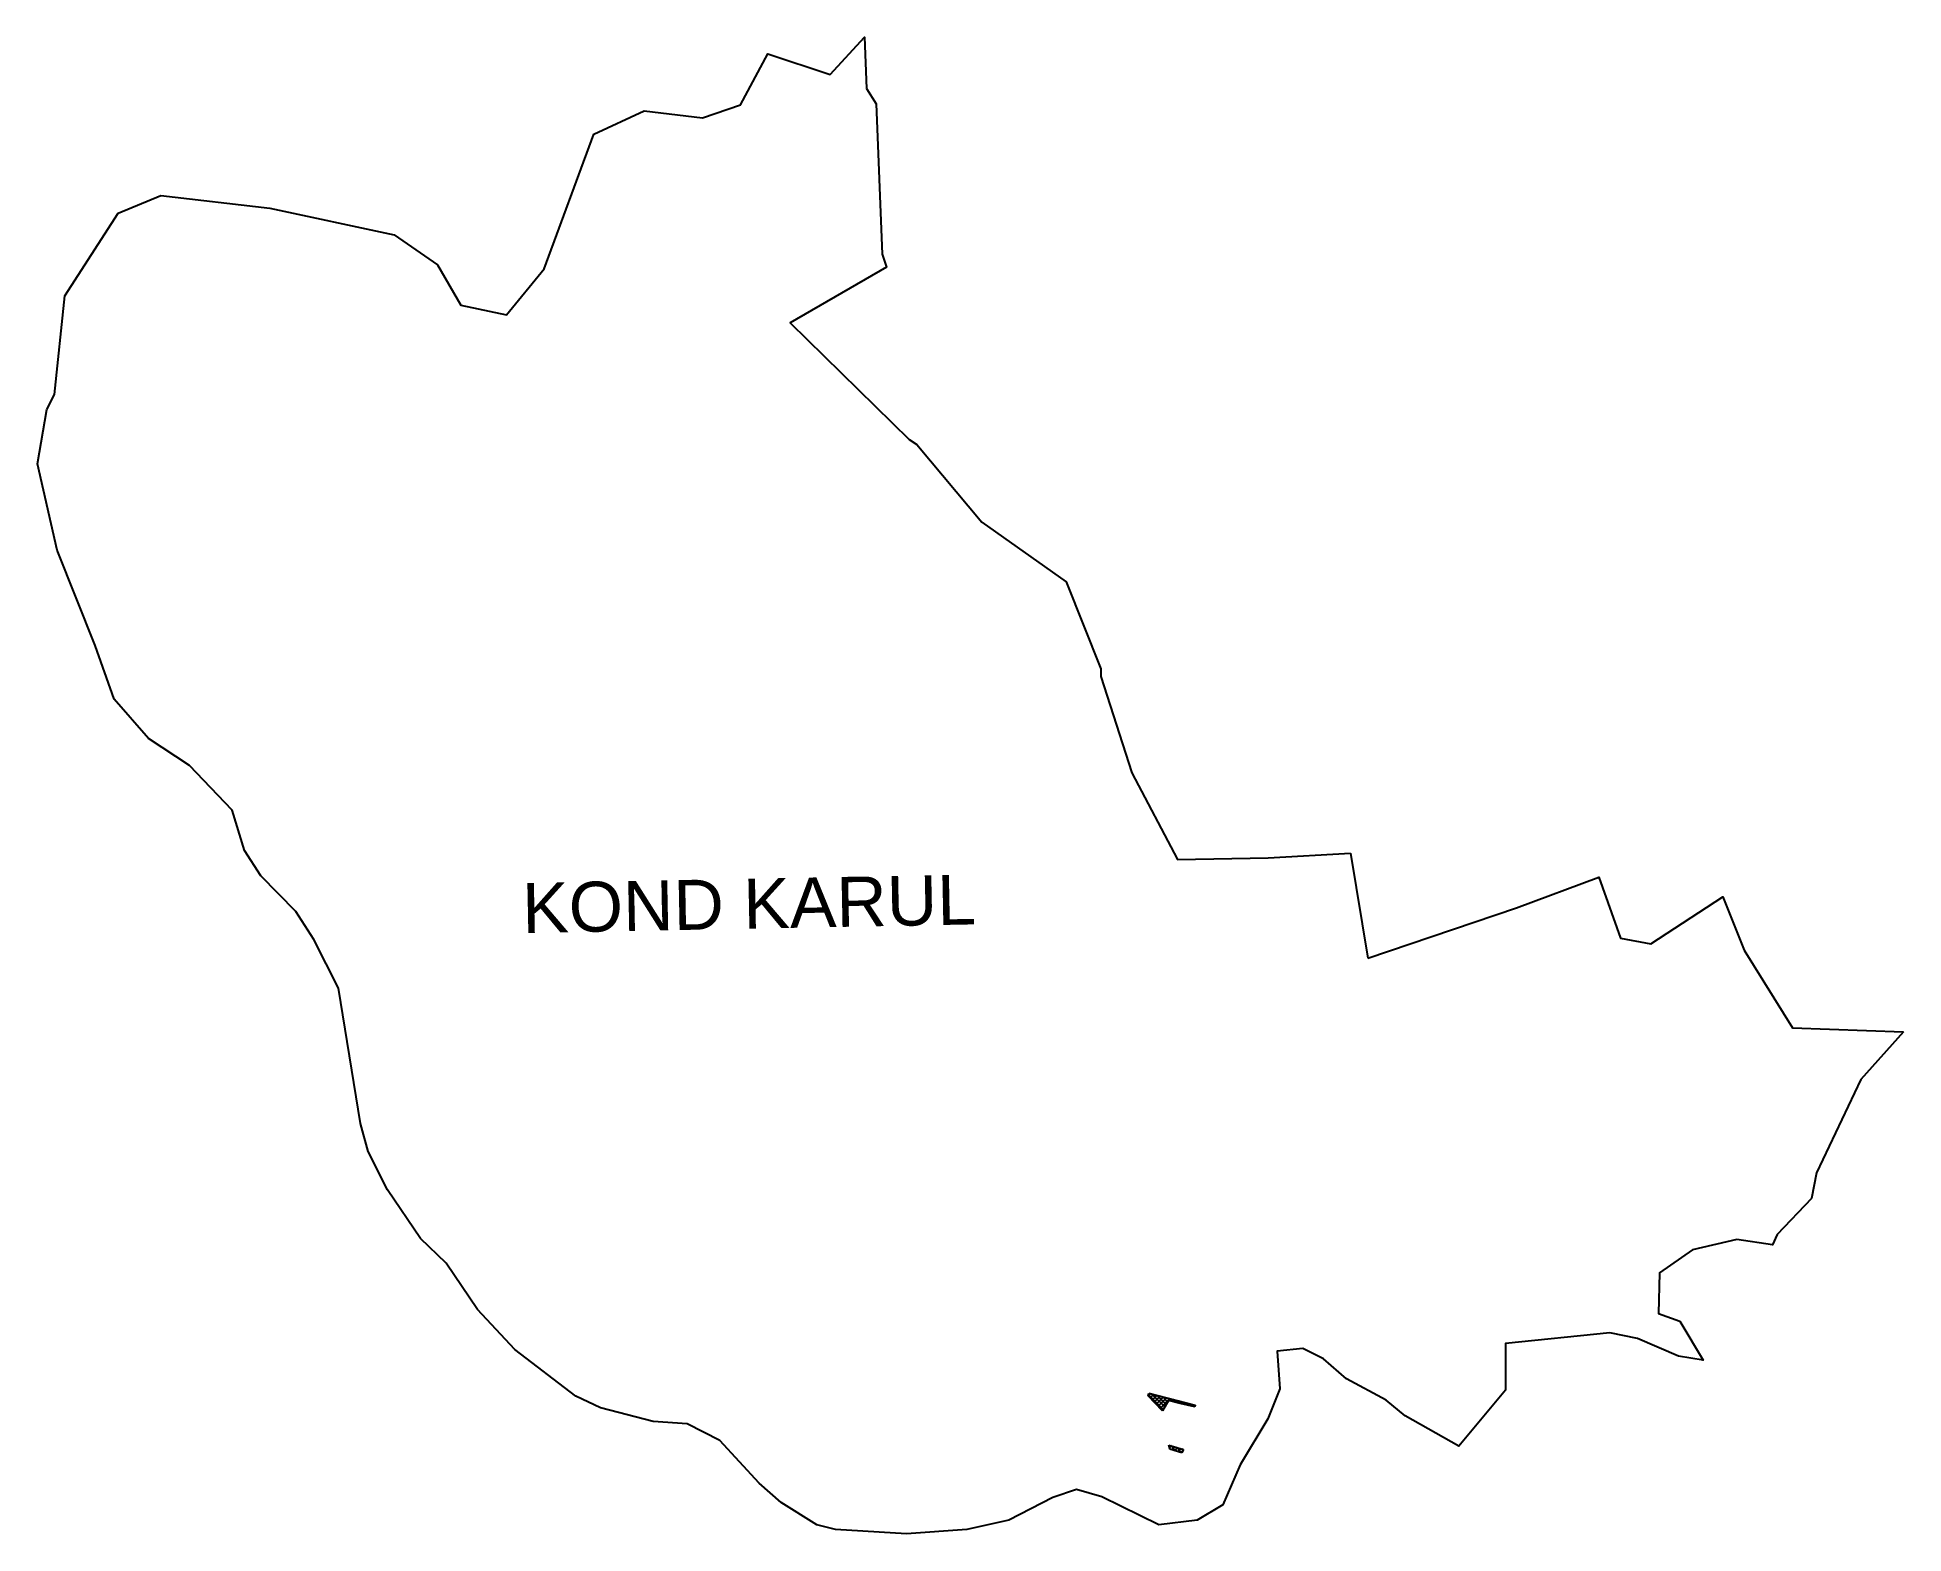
# Model space of a CAD drawing. Header units: metres. Extents: x 73 to 318145, y 17 to 1926166.
# Drawn here: x 305319 to 309379, y 1922910 to 1926166 of the extents above; entities outside this region: 1.
import ezdxf

# ---------------------------------------------------------------- set-up
doc = ezdxf.new("R2010")
doc.units = ezdxf.units.M
doc.header["$MEASUREMENT"] = 0
for name, color, linetype in [('JETTY', 51, 'Continuous'), ('JETTY HATCH', 210, 'Continuous'), ('village', 3, 'Continuous'), ('VILLAGE NAME', 250, 'Continuous')]:
    doc.layers.add(name, color=color, linetype=linetype)
doc.styles.get("Standard").update_dxf_attribs({"font": 'arial.ttf'})
picture_1 = doc.add_image_def('image1.ecw', size_in_pixel=(115815, 376923))

msp = doc.modelspace()

# ---------------------------------------------------------------- linework, layer by layer
at = {"layer": 'JETTY'}
for p, q in [((307735.5, 1923209.9), (307737.1, 1923215.3)), ((307737.1, 1923215.3), (307837.9, 1923189.8)), ((307766.9, 1923177.2), (307735.5, 1923209.9)), ((307779.8, 1923199.7), (307766.9, 1923177.2)), ((307805.3, 1923193.2), (307779.8, 1923199.7)), ((307837.2, 1923186), (307805.3, 1923193.2)), ((307837.9, 1923189.8), (307837.2, 1923186)), ((307780.5, 1923102.8), (307812.8, 1923093.4)), ((307782.8, 1923094.1), (307780.5, 1923102.8)), ((307809.2, 1923085.9), (307782.8, 1923094.1)), ((307812.8, 1923093.4), (307809.2, 1923085.9))]:
    msp.add_line(p, q, dxfattribs=at)
at = {"layer": 'JETTY HATCH', "linetype": 'Continuous'}
for p, q in [((307735.7, 1923209.6), (307740.5, 1923214.4)), ((307771.7, 1923185.6), (307743.7, 1923213.6)), ((307768.5, 1923179.9), (307736.2, 1923212.2)), ((307740.1, 1923205.1), (307747.6, 1923212.6)), ((307744.4, 1923200.6), (307754.7, 1923210.8)), ((307748.8, 1923196.1), (307761.7, 1923209)), ((307753.1, 1923191.6), (307768.8, 1923207.3)), ((307774.9, 1923191.2), (307755.5, 1923210.6)), ((307757.4, 1923187.1), (307775.8, 1923205.5)), ((307761.8, 1923182.6), (307782.9, 1923203.7)), ((307766.1, 1923178.1), (307769.2, 1923181.1)), ((307778.1, 1923196.8), (307767.3, 1923207.6)), ((307785.5, 1923198.3), (307779.1, 1923204.7)), ((307786.1, 1923198.1), (307790, 1923201.9)), ((307797.4, 1923195.2), (307790.9, 1923201.7)), ((307793.2, 1923196.3), (307797, 1923200.1)), ((307800.2, 1923194.5), (307804.1, 1923198.4)), ((307809.1, 1923192.3), (307802.7, 1923198.7)), ((307807.3, 1923192.7), (307811.1, 1923196.6)), ((307814.5, 1923191.1), (307818.2, 1923194.8)), ((307820.5, 1923189.7), (307814.6, 1923195.7)), ((307821.7, 1923189.5), (307825.3, 1923193)), ((307832, 1923187.2), (307826.4, 1923192.7)), ((307828.9, 1923187.9), (307832.3, 1923191.2)), ((307836.1, 1923186.2), (307837.5, 1923187.6)), ((307782.1, 1923096.8), (307786.4, 1923101.1)), ((307784, 1923093.7), (307782.5, 1923095.2)), ((307796.8, 1923089.7), (307785, 1923101.5)), ((307786.9, 1923092.8), (307793.2, 1923099.1)), ((307793.7, 1923090.7), (307800.1, 1923097.1)), ((307809.3, 1923086.1), (307797.5, 1923097.9)), ((307800.4, 1923088.6), (307806.9, 1923095.1)), ((307807.1, 1923086.5), (307811.7, 1923091)), ((307812.2, 1923092.1), (307810, 1923094.2))]:
    msp.add_line(p, q, dxfattribs=at)
at = {"layer": 'village'}
msp.add_lwpolyline([(308176.1, 1924390.9), (308213.4, 1924162.3)], dxfattribs=at)
at = {"layer": 'village', "color": 3}
for points in [[(309379.4, 1924001.9, 0), (309286.6, 1923898.4, 0), (309189.9, 1923695.4, 0), (309178.8, 1923639.1, 0), (309104.5, 1923560.6, 0), (309094.2, 1923538.3, 0), (309016.4, 1923550.3, 0), (308920.1, 1923527.3, 0), (308847.9, 1923477.5, 0), (308845.9, 1923389, 0), (308892.4, 1923372.6, 0), (308943.3, 1923287.1, 0), (308889.8, 1923295.9, 0), (308800.2, 1923334.9, 0), (308739.8, 1923346.9, 0), (308513.3, 1923324, 0), (308512.8, 1923222.2, 0), (308411.6, 1923100.3, 0), (308295, 1923166.2, 0), (308253.7, 1923200.3, 0), (308167.5, 1923246.9, 0), (308117.3, 1923290.7, 0), (308072.5, 1923312.8, 0), (308016.4, 1923307.2, 0), (308022.3, 1923224.9, 0), (307996.4, 1923159.6, 0), (307935.9, 1923059.8, 0), (307898.3, 1922972.7, 0), (307842.3, 1922938.9, 0), (307759.1, 1922928.9, 0), (307634.7, 1922990.3, 0), (307579.7, 1923005.7, 0), (307528, 1922988.6, 0), (307432.6, 1922938.9, 0), (307341.1, 1922918.7, 0), (307210.2, 1922909.8, 0), (307055.3, 1922919, 0), (307014.7, 1922929.2, 0), (306937.3, 1922977.8, 0), (306889.1, 1923020, 0), (306803.5, 1923112.5, 0), (306733, 1923148.8, 0), (306658.7, 1923154.1, 0), (306544.3, 1923183.9, 0), (306490.6, 1923209.2, 0), (306358, 1923311, 0), (306276.9, 1923397.7, 0), (306208.3, 1923498.3, 0), (306152.4, 1923552, 0), (306080.5, 1923658.3, 0), (306038.6, 1923741.7, 0), (306022, 1923802.3, 0), (305974.2, 1924097.2, 0), (305920.4, 1924203.3, 0), (305881, 1924263.6, 0), (305805.5, 1924341.4, 0), (305769.8, 1924396.9, 0), (305743, 1924484.8, 0), (305650, 1924581.7, 0), (305560.4, 1924640.3, 0), (305486.2, 1924725.7, 0), (305445, 1924842.9, 0), (305362, 1925050.5, 0), (305318.9, 1925238.4, 0), (305339.2, 1925356.3, 0), (305356.3, 1925389.2, 0), (305378.7, 1925603.9, 0), (305494.7, 1925783.6, 0), (305587.7, 1925822.3, 0), (305824.4, 1925794.9, 0), (306095.3, 1925736.6, 0), (306189.7, 1925671.2, 0), (306240.1, 1925583.4, 0), (306339.6, 1925562.2, 0), (306421.5, 1925662.2, 0), (306529.3, 1925955.7, 0), (306639.2, 1926006.3, 0), (306766.2, 1925990.9, 0), (306848.7, 1926019.3, 0), (306908.4, 1926130.2, 0), (307044, 1926085.8, 0), (307118.5, 1926166.4, 0), (307122.9, 1926054.9, 0), (307144.2, 1926021.6, 0), (307156.7, 1925694.7, 0), (307166.4, 1925666.3, 0), (306956.6, 1925545.3, 0), (307215.7, 1925290.9, 0), (307232.3, 1925280.6, 0), (307373.6, 1925111.2, 0), (307557.6, 1924981.7, 0), (307632.8, 1924792.1, 0), (307632.6, 1924775.3, 0), (307700.3, 1924565.8, 0), (307799.3, 1924376.9, 0), (307996.7, 1924380.5, 0), (308176.1, 1924390.9, 0)], [(308213.4, 1924162.3, 0), (308536.9, 1924271.8, 0), (308716, 1924338.4, 0), (308763.2, 1924205.6, 0), (308829, 1924193.8, 0), (308985.9, 1924296.1, 0), (309032.1, 1924179.5, 0), (309137.7, 1924010.5, 0), (309379.4, 1924001.9, 0)]]:
    msp.add_polyline3d(points, dxfattribs=at)

# ---------------------------------------------------------------- texts
at = {"layer": 'VILLAGE NAME', "insert": (306372.6, 1924325.7), "char_height": 108.748, "attachment_point": 1, "rotation": 1.1028}
msp.add_mtext_dynamic_manual_height_columns('{\\fArial|b0|i0|c0|p34;KOND KARUL}', width=1571.314, gutter_width=543.7, heights=[0], dxfattribs=at)

# ---------------------------------------------------------------- pictures from other files: only their frames are drawn
image = msp.add_image(picture_1, insert=(73.3, 16.6), size_in_units=(0.0417, 0.136))
image.dxf.flags = 7

doc.saveas('drawing.dxf')
